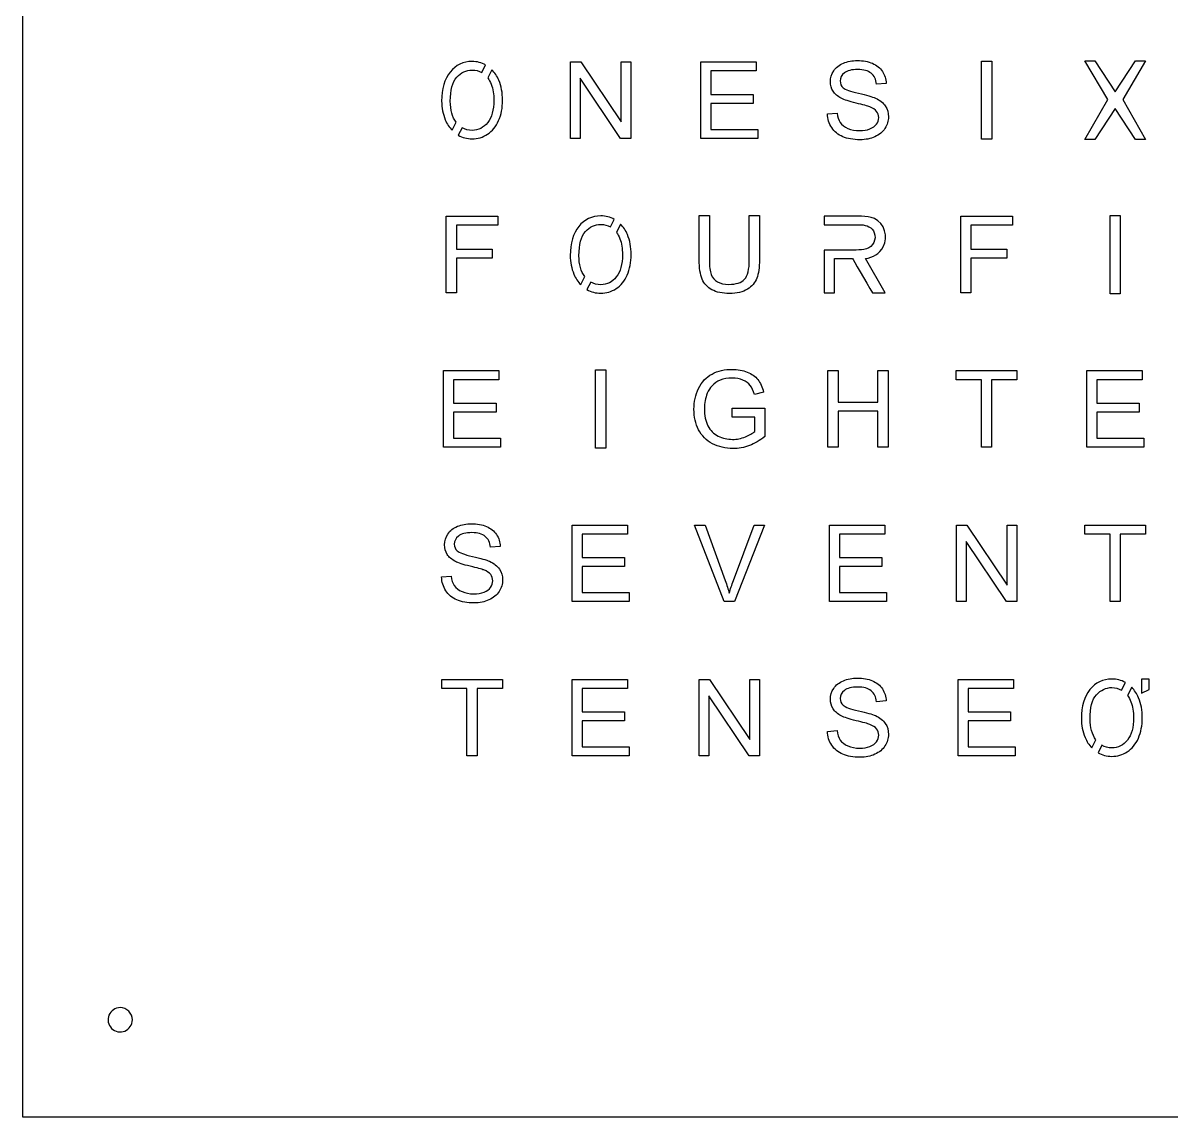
# Model space of a CAD drawing. Extents: x 0 to 2551, y 0 to 2551.
# Drawn here: x 0 to 1339, y 0 to 1276 of the extents above; entities that cross this region are included whole.
import ezdxf

# ---------------------------------------------------------------- set-up
doc = ezdxf.new("R2010")
doc.units = 0
for name, color, linetype in [('background', 7, 'CONTINUOUS'), ('col10', 7, 'CONTINUOUS'), ('dots', 7, 'CONTINUOUS')]:
    doc.layers.add(name, color=color, linetype=linetype)

msp = doc.modelspace()

# ---------------------------------------------------------------- linework, layer by layer
at = {"layer": 'background', "color": 7}
msp.add_lwpolyline([(0, 2551.181102), (2551.182151, 2551.181102), (2551.182151, -0.001049), (0, -0.001049)], close=True, dxfattribs=at)
at = {"layer": 'col10', "color": 7}
for points in [[(523.780214, 1230.660028)], [(546.883824, 1221.041169)], [(638.558986, 1140.950551), (638.558986, 1230.230835), (650.67823, 1230.230835), (697.57166, 1160.134243), (697.57166, 1230.230835), (708.899187, 1230.230835), (708.899187, 1140.950551), (696.779943, 1140.950551), (649.886513, 1211.108031), (649.886513, 1140.950551)], [(790.415875, 1140.951458), (790.415875, 1230.231685), (854.970503, 1230.231685), (854.970503, 1219.695874), (802.230588, 1219.695874), (802.230588, 1192.351521), (851.620972, 1192.351521), (851.620972, 1181.876655), (802.230588, 1181.876655), (802.230588, 1151.487213), (857.041121, 1151.487213), (857.041121, 1140.951458)], [(1117.821997, 1139.955987), (1117.821997, 1231.223186), (1129.636687, 1231.223186), (1129.636687, 1139.955987)], [(1264.907136, 1186.421426), (1238.265923, 1231.281658), (1250.086511, 1231.281658), (1273.72774, 1195.383619), (1297.368969, 1231.281658), (1309.189556, 1231.281658), (1282.548343, 1186.421426), (1309.189556, 1139.883655), (1297.368969, 1139.883655), (1273.72774, 1175.883597), (1250.086511, 1139.883655), (1238.265923, 1139.883655), (1264.907136, 1186.421426), (1238.265923, 1231.281658), (1250.086511, 1231.281658), (1273.72774, 1195.383619), (1297.368969, 1231.281658), (1309.189556, 1231.281658), (1282.548343, 1186.421426), (1309.189556, 1139.883655), (1297.368969, 1139.883655), (1273.72774, 1175.883597), (1250.086511, 1139.883655), (1238.265923, 1139.883655)], [(938.194724, 1169.634728)], [(493.613745, 960.950608), (493.613745, 1050.230835), (553.844409, 1050.230835), (553.844409, 1039.695024), (505.428435, 1039.695024), (505.428435, 1012.046173), (547.328069, 1012.046173), (547.328069, 1001.510362), (505.428435, 1001.510362), (505.428435, 960.950608)], [(673.780365, 1050.659972)], [(1093.615257, 960.950608), (1093.615257, 1050.230835), (1153.845921, 1050.230835), (1153.845921, 1039.695024), (1105.429946, 1039.695024), (1105.429946, 1012.046173), (1147.329581, 1012.046173), (1147.329581, 1001.510362), (1105.429946, 1001.510362), (1105.429946, 960.950608)], [(1267.820674, 959.955987), (1267.820674, 1051.223186), (1279.635364, 1051.223186), (1279.635364, 959.955987)], [(696.883975, 1041.041112)], [(490.416537, 780.950324), (490.416537, 870.230551), (554.971164, 870.230551), (554.971164, 859.69474), (502.231249, 859.69474), (502.231249, 832.350387), (551.621633, 832.350387), (551.621633, 821.875521), (502.231249, 821.875521), (502.231249, 791.486079), (557.041782, 791.486079), (557.041782, 780.950324)], [(667.821713, 779.955987), (667.821713, 871.223186), (679.636403, 871.223186), (679.636403, 779.955987)], [(938.712756, 780.951515), (938.712756, 870.231798), (950.527468, 870.231798), (950.527468, 833.569625), (996.933719, 833.569625), (996.933719, 870.231798), (1008.748437, 870.231798), (1008.748437, 780.951515), (996.933719, 780.951515), (996.933719, 823.033814), (950.527468, 823.033814), (950.527468, 780.951515)], [(1117.762072, 780.949134), (1117.762072, 859.693606), (1088.34709, 859.693606), (1088.34709, 870.229417), (1159.113572, 870.229417), (1159.113572, 859.693606), (1129.576791, 859.693606), (1129.576791, 780.949134)], [(1240.415875, 780.950324), (1240.415875, 870.230551), (1304.970503, 870.230551), (1304.970503, 859.69474), (1252.230588, 859.69474), (1252.230588, 832.350387), (1301.620972, 832.350387), (1301.620972, 821.875521), (1252.230588, 821.875521), (1252.230588, 791.486079), (1307.041121, 791.486079), (1307.041121, 780.950324)], [(640.416631, 600.950324), (640.416631, 690.230551), (704.971259, 690.230551), (704.971259, 679.69474), (652.231344, 679.69474), (652.231344, 652.350387), (701.621728, 652.350387), (701.621728, 641.875521), (652.231344, 641.875521), (652.231344, 611.486079), (707.041877, 611.486079), (707.041877, 600.950324)], [(940.41682, 600.950324), (940.41682, 690.230551), (1004.971448, 690.230551), (1004.971448, 679.69474), (952.231533, 679.69474), (952.231533, 652.350387), (1001.621917, 652.350387), (1001.621917, 641.875521), (952.231533, 641.875521), (952.231533, 611.486079), (1007.042066, 611.486079), (1007.042066, 600.950324)], [(1088.558135, 600.950551), (1088.558135, 690.230835), (1100.67738, 690.230835), (1147.570809, 620.134243), (1147.570809, 690.230835), (1158.898337, 690.230835), (1158.898337, 600.950551), (1146.779093, 600.950551), (1099.885663, 671.108031), (1099.885663, 600.950551)], [(1267.760183, 600.949134), (1267.760183, 679.693606), (1238.345201, 679.693606), (1238.345201, 690.229417), (1309.111682, 690.229417), (1309.111682, 679.693606), (1279.574901, 679.693606), (1279.574901, 600.949134)], [(488.193591, 629.634728)], [(517.760844, 420.949134), (517.760844, 499.693606), (488.345862, 499.693606), (488.345862, 510.229417), (559.112343, 510.229417), (559.112343, 499.693606), (529.575562, 499.693606), (529.575562, 420.949134), (517.760844, 420.949134), (517.760844, 499.693606), (488.345862, 499.693606), (488.345862, 510.229417), (559.112343, 510.229417), (559.112343, 499.693606), (529.575562, 499.693606), (529.575562, 420.949134)], [(640.416631, 420.951458), (640.416631, 510.231685), (704.971259, 510.231685), (704.971259, 499.695874), (652.231344, 499.695874), (652.231344, 472.351521), (701.621728, 472.351521), (701.621728, 461.876655), (652.231344, 461.876655), (652.231344, 431.487213), (707.041877, 431.487213), (707.041877, 420.951458)], [(788.55908, 420.950551), (788.55908, 510.230835), (800.678324, 510.230835), (847.571754, 440.134243), (847.571754, 510.230835), (858.899282, 510.230835), (858.899282, 420.950551), (846.780038, 420.950551), (799.886608, 491.108031), (799.886608, 420.950551)], [(1090.417765, 420.951458), (1090.417765, 510.231685), (1154.972392, 510.231685), (1154.972392, 499.695874), (1102.232477, 499.695874), (1102.232477, 472.351521), (1151.622862, 472.351521), (1151.622862, 461.876655), (1102.232477, 461.876655), (1102.232477, 431.487213), (1157.04301, 431.487213), (1157.04301, 420.951458)], [(1269.765808, 510.659518)], [(1304.265827, 510.659518), (1304.265827, 494.159556), (1313.265855, 498.659556), (1313.265855, 510.659518)], [(1292.869417, 501.040658)], [(938.194526, 449.634274)]]:
    msp.add_lwpolyline(points, close=True, dxfattribs=at)
for points in [[(534.968901, 1217.716753), (539.549178, 1226.618164)], [(546.883824, 1221.041169), (541.962425, 1211.476677)], [(1006.586079, 1205.078854), (995.258551, 1204.226249)], [(938.194724, 1169.634728), (949.339559, 1170.609165)], [(500.367118, 1150.470425), (505.200756, 1159.866369)], [(512.135773, 1153.511887), (507.631181, 1144.761959)], [(684.969052, 1037.716696), (689.549329, 1046.618107)], [(788.619798, 999.409096), (788.619798, 1050.991937), (800.434545, 1050.991937), (800.434545, 999.470041)], [(847.023477, 1050.991937), (858.838224, 1050.991937), (858.838224, 999.409096)], [(847.023477, 999.470041), (847.023477, 1050.991937)], [(962.311209, 1050.218929), (934.387739, 1050.218929), (934.387739, 1050.218079)], [(934.387739, 1050.218079), (934.387739, 1040.336192)], [(696.883975, 1041.041112), (691.962576, 1031.47662)], [(934.387739, 1010.805647), (934.387739, 960.939496), (946.203222, 960.939496), (946.203222, 1000.920161), (967.500255, 1000.920161)], [(990.711043, 960.939666), (1005.573317, 960.939666), (982.500236, 1000.920161)], [(650.367241, 970.470369), (655.200879, 979.866312)], [(662.135896, 973.511773), (657.631304, 964.761902)], [(863.677984, 845.262255), (853.02034, 842.338998)], [(827.198476, 815.969254), (827.198476, 826.444176), (865.017751, 826.504838), (865.017751, 793.374917)], [(853.446671, 799.343206), (853.446671, 815.969027), (827.198476, 815.969254)], [(817.486809, 600.950324), (782.895231, 690.230551), (795.684359, 690.230551), (818.887521, 625.37142)], [(828.388006, 625.37142), (852.504605, 690.230551), (864.562961, 690.230551), (829.605997, 600.950324), (817.486809, 600.950324)], [(556.584945, 665.078854), (545.257417, 664.226249)], [(488.193591, 629.634728), (499.338425, 630.609165)], [(1280.954494, 497.716243), (1285.534772, 506.617654)], [(1292.869417, 501.040658), (1287.948019, 491.476167)], [(1006.585852, 485.0784), (995.258324, 484.225795)], [(938.194526, 449.634274), (949.339332, 450.608712)], [(1246.352712, 430.469915), (1251.18635, 439.865858)], [(1258.121367, 433.511376), (1253.616775, 424.761449)]]:
    msp.add_lwpolyline(points, dxfattribs=at)
for points in [[(956.647616, 1228.70829), (961.560246, 1230.738312), (967.021002, 1231.753323), (973.029883, 1231.753323)], [(973.029883, 1231.753323), (979.647723, 1231.753323), (985.473865, 1230.677424), (990.508309, 1228.525625)], [(498.141524, 1218.359934), (491.520359, 1210.199499), (488.208246, 1198.891417), (488.208246, 1184.432343)], [(523.780214, 1230.660028), (513.308126, 1230.660028), (504.762633, 1226.559997), (498.141524, 1218.359934)], [(505.841896, 1212.299915), (510.875376, 1217.925043), (516.872636, 1220.738202), (523.831408, 1220.738202)], [(539.549178, 1226.618164), (534.762425, 1229.301269), (529.510535, 1230.660028), (523.780214, 1230.660028)], [(523.831408, 1220.738202), (527.880671, 1220.738202), (531.589153, 1219.720054), (534.968901, 1217.716753)], [(554.893909, 1208.795329), (552.878192, 1213.634353), (550.198318, 1217.705584), (546.883824, 1221.041169)], [(941.605155, 1207.149506), (941.605155, 1211.656139), (942.884067, 1215.858274), (945.441893, 1219.755912)], [(945.441893, 1219.755912), (947.999707, 1223.694142), (951.734948, 1226.678268), (956.647616, 1228.70829)], [(973.517046, 1221.339345), (966.371395, 1221.339345), (961.154249, 1220.019836), (957.865606, 1217.380819)], [(989.046709, 1217.015376), (985.555068, 1219.898022), (980.378513, 1221.339345), (973.517046, 1221.339345)], [(990.508309, 1228.525625), (995.583383, 1226.414381), (999.48102, 1223.288145), (1002.201222, 1219.146917)], [(1002.201222, 1219.146917), (1004.921461, 1215.005688), (1006.38308, 1210.316334), (1006.586079, 1205.078854)], [(498.343861, 1184.252287), (498.343861, 1197.364507), (500.842375, 1206.714359), (505.841896, 1212.299915)], [(541.962425, 1211.476677), (543.58611, 1209.33618), (544.947364, 1206.866353), (546.02589, 1204.041685)], [(559.249824, 1185.44142), (559.249824, 1194.156482), (557.799109, 1201.942176), (554.893909, 1208.795329)], [(944.711087, 1196.004699), (942.640466, 1199.333934), (941.605155, 1203.048869), (941.605155, 1207.149506)], [(957.865606, 1217.380819), (954.617594, 1214.782394), (952.993587, 1211.635861), (952.993587, 1207.941222)], [(952.993587, 1207.941222), (952.993587, 1204.733764), (954.15069, 1202.094728), (956.464894, 1200.024113)], [(995.258551, 1204.226249), (994.649556, 1209.869726), (992.578942, 1214.132769), (989.046709, 1217.015376)], [(546.02589, 1204.041685), (548.086564, 1198.773043), (549.116731, 1192.592268), (549.116731, 1185.501402)], [(954.272466, 1187.722205), (950.009424, 1189.955225), (946.822297, 1192.716057), (944.711087, 1196.004699)], [(956.464894, 1200.024113), (958.738507, 1197.953499), (964.666167, 1195.821978), (974.247874, 1193.62955)], [(974.247874, 1193.62955), (983.870173, 1191.477751), (990.467735, 1189.589839), (994.040561, 1187.965814)], [(488.208246, 1184.432343), (488.208246, 1176.78685), (489.629197, 1169.537981), (492.466791, 1162.684857)], [(505.200756, 1159.866369), (500.633915, 1165.885228), (498.343861, 1174.009294), (498.343861, 1184.252287)], [(549.116731, 1185.501402), (549.116731, 1174.290718), (546.717883, 1165.635269), (541.920983, 1159.534715)], [(554.691628, 1161.732983), (557.731814, 1168.704964), (559.249824, 1176.607474), (559.249824, 1185.44142)], [(971.507339, 1182.119357), (963.306066, 1184.108787), (957.561109, 1185.976403), (954.272466, 1187.722205)], [(987.402387, 1177.795389), (985.006961, 1178.729197), (979.708611, 1180.17052), (971.507339, 1182.119357)], [(994.040561, 1187.965814), (999.237411, 1185.570387), (1003.074142, 1182.525354), (1005.550753, 1178.830715)], [(1005.550753, 1178.830715), (1008.027402, 1175.176668), (1009.265726, 1170.954236), (1009.265726, 1166.16342)], [(943.066772, 1153.556957), (939.981143, 1158.307219), (938.357127, 1163.666476), (938.194724, 1169.634728)], [(949.339559, 1170.609165), (949.867332, 1166.143087), (951.085342, 1162.468743), (952.993587, 1159.586135)], [(995.441272, 1172.497039), (993.817247, 1174.608283), (991.137619, 1176.3744), (987.402387, 1177.795389)], [(995.319496, 1157.51554), (997.024706, 1159.870337), (997.87731, 1162.428151), (997.87731, 1165.188983)], [(997.87731, 1165.188983), (997.87731, 1167.990406), (997.065298, 1170.426425), (995.441272, 1172.497039)], [(1009.265726, 1166.16342), (1009.265726, 1161.413159), (1007.905606, 1156.926803), (1005.185367, 1152.704353)], [(492.466791, 1162.684857), (494.445883, 1157.904737), (497.089474, 1153.843654), (500.367118, 1150.470425)], [(523.680265, 1150.384706), (519.411175, 1150.384706), (515.564504, 1151.431483), (512.135773, 1153.511887)], [(541.920983, 1159.534715), (537.157757, 1153.434161), (531.078321, 1150.384706), (523.680265, 1150.384706)], [(541.769896, 1145.868208), (547.34366, 1149.473083), (551.651357, 1154.760888), (554.691628, 1161.732983)], [(955.916787, 1142.960258), (950.476346, 1145.315093), (946.193008, 1148.847326), (943.066772, 1153.556957)], [(952.993587, 1159.586135), (954.942387, 1156.74412), (957.946809, 1154.429896), (962.006854, 1152.643465)], [(962.006854, 1152.643465), (966.066898, 1150.897663), (970.634438, 1150.024762), (975.709474, 1150.024762)], [(975.709474, 1150.024762), (980.216145, 1150.024762), (984.194986, 1150.694665), (987.645997, 1152.034469)], [(987.645997, 1152.034469), (991.097046, 1153.374274), (993.654879, 1155.201298), (995.319496, 1157.51554)], [(1005.185367, 1152.704353), (1002.465128, 1148.522532), (998.547194, 1145.254205), (993.431565, 1142.89937)], [(507.631181, 1144.761959), (512.470885, 1141.945115), (517.832391, 1140.520025), (523.729077, 1140.520025)], [(523.729077, 1140.520025), (530.181269, 1140.520025), (536.195906, 1142.302961), (541.769896, 1145.868208)], [(976.257581, 1139.428063), (968.178123, 1139.428063), (961.397858, 1140.605461), (955.916787, 1142.960258)], [(993.431565, 1142.89937), (988.356529, 1140.585165), (982.631868, 1139.428063), (976.257581, 1139.428063)], [(673.780365, 1050.659972), (663.308306, 1050.659972), (654.762756, 1046.55994), (648.141647, 1038.359877)], [(689.549329, 1046.618107), (684.762576, 1049.301213), (679.510715, 1050.659972), (673.780365, 1050.659972)], [(992.889865, 1047.469975), (983.151751, 1051.241726), (972.53022, 1049.982633), (962.311209, 1050.218929)], [(1003.115906, 1014.674485), (1009.041619, 1025.886302), (1004.879735, 1042.176047), (992.889865, 1047.469975)], [(648.141647, 1038.359877), (641.520482, 1030.199443), (638.208369, 1018.891332), (638.208369, 1004.432258)], [(648.343984, 1004.252202), (648.343984, 1017.364422), (650.842498, 1026.714274), (655.842019, 1032.299858)], [(655.842019, 1032.299858), (660.875499, 1037.924986), (666.872816, 1040.738145), (673.831559, 1040.738145)], [(673.831559, 1040.738145), (677.88085, 1040.738145), (681.589304, 1039.719997), (684.969052, 1037.716696)], [(691.962576, 1031.47662), (693.586261, 1029.33618), (694.947515, 1026.866268), (696.026041, 1024.0416)], [(704.89406, 1028.795216), (702.878343, 1033.634239), (700.198469, 1037.705471), (696.883975, 1041.041112)], [(934.387739, 1040.336192), (948.730762, 1040.285169), (963.076734, 1040.481326), (977.431436, 1040.25172)], [(977.431436, 1040.25172), (983.642258, 1040.044224), (990.466356, 1037.226643), (992.69898, 1030.969106)], [(992.69898, 1030.969106), (995.603698, 1023.645345), (991.43263, 1014.34595), (983.68098, 1012.261465)], [(696.026041, 1024.0416), (698.086715, 1018.772957), (699.116882, 1012.592239), (699.116882, 1005.501317)], [(709.250003, 1005.441279), (709.250003, 1014.15634), (707.799288, 1021.942035), (704.89406, 1028.795216)], [(638.208369, 1004.432258), (638.208369, 996.786765), (639.62932, 989.537953), (642.466913, 982.6848)], [(655.200879, 979.866312), (650.634038, 985.885172), (648.343984, 994.009209), (648.343984, 1004.252202)], [(699.116882, 1005.501317), (699.116882, 994.290633), (696.718035, 985.635269), (691.921134, 979.534658)], [(704.69178, 981.732869), (707.731994, 988.70485), (709.250003, 996.607389), (709.250003, 1005.441279)], [(959.459216, 1010.816986), (951.104778, 1010.811317), (942.754082, 1010.799978), (934.387739, 1010.805647)], [(983.68098, 1012.261465), (975.798737, 1010.054069), (967.538693, 1011.042397), (959.459216, 1010.816986)], [(982.500236, 1000.920161), (991.298608, 1001.96983), (998.871817, 1006.356671), (1003.115906, 1014.674485)], [(792.030274, 976.997707), (789.756605, 982.478721), (788.619798, 989.949203), (788.619798, 999.409096)], [(800.434545, 999.470041), (800.434545, 991.715357), (801.14502, 985.990677), (802.566028, 982.296057)], [(841.481518, 976.754098), (845.176139, 980.692328), (847.023477, 988.26429), (847.023477, 999.470041)], [(858.838224, 999.409096), (858.838224, 990.436422), (857.823194, 983.311087), (855.793191, 978.033033)], [(967.500255, 1000.920161), (967.500255, 1000.931499), (983.269106, 972.571465), (990.711043, 960.939666)], [(642.466913, 982.6848), (644.446006, 977.90468), (647.089597, 973.843597), (650.367241, 970.470369)], [(691.921134, 979.534658), (687.157909, 973.434161), (681.078501, 970.384592), (673.680416, 970.384592)], [(691.770047, 965.868151), (697.343811, 969.47297), (701.651509, 974.760831), (704.69178, 981.732869)], [(802.566028, 982.296057), (804.027628, 978.642028), (806.504258, 975.820309), (809.995918, 973.830898)], [(855.793191, 978.033033), (853.763187, 972.75498), (850.088806, 968.451307), (844.770161, 965.122072)], [(657.631304, 964.761902), (662.471008, 961.945002), (667.83257, 960.519969), (673.729228, 960.519969)], [(673.680416, 970.384592), (669.411354, 970.384592), (665.564683, 971.43137), (662.135896, 973.511773)], [(673.729228, 960.519969), (680.181449, 960.519969), (686.196057, 962.302904), (691.770047, 965.868151)], [(803.418633, 964.513077), (798.099987, 967.395742), (794.303887, 971.557285), (792.030274, 976.997707)], [(823.942148, 960.189165), (815.578469, 960.189165), (808.737279, 961.630469), (803.418633, 964.513077)], [(809.995918, 973.830898), (813.52817, 971.841487), (817.831786, 970.846753), (822.906822, 970.846753)], [(822.906822, 970.846753), (831.595294, 970.846753), (837.786898, 972.815868), (841.481518, 976.754098)], [(844.770161, 965.122072), (839.492107, 961.833487), (832.549436, 960.189165), (823.942148, 960.189165)], [(803.569096, 866.272932), (810.389934, 869.92698), (818.246098, 871.754003), (827.137587, 871.754003)], [(827.137587, 871.754003), (833.593058, 871.754003), (839.419219, 870.698381), (844.616069, 868.587137)], [(787.856712, 849.464391), (791.510759, 857.016038), (796.74822, 862.618885), (803.569096, 866.272932)], [(813.191357, 859.147597), (809.253128, 857.523572), (806.066003, 855.371735), (803.629984, 852.692088)], [(827.198476, 861.644466), (821.798627, 861.644466), (817.129587, 860.812176), (813.191357, 859.147597)], [(839.500441, 859.269373), (835.805802, 860.852769), (831.705146, 861.644466), (827.198476, 861.644466)], [(848.026488, 853.057531), (846.037096, 855.655956), (843.19508, 857.72657), (839.500441, 859.269373)], [(844.616069, 868.587137), (849.853512, 866.516523), (853.954148, 863.6136), (856.917978, 859.878369)], [(856.917978, 859.878369), (859.881808, 856.143137), (862.135143, 851.271099), (863.677984, 845.262255)], [(782.436586, 825.165014), (782.436586, 833.853506), (784.243294, 841.953298), (787.856712, 849.464391)], [(798.027137, 843.861543), (795.753487, 838.33988), (794.616661, 832.351313), (794.616661, 825.895843)], [(803.629984, 852.692088), (801.234557, 850.012479), (799.366942, 847.068964), (798.027137, 843.861543)], [(853.02034, 842.338998), (851.680535, 846.886261), (850.015918, 850.459106), (848.026488, 853.057531)], [(787.9176, 801.352913), (784.263591, 808.457972), (782.436586, 816.395339), (782.436586, 825.165014)], [(794.616661, 825.895843), (794.616661, 817.938161), (795.976781, 811.279691), (798.69702, 805.920435)], [(798.69702, 805.920435), (801.457852, 800.561178), (805.456989, 796.582337), (810.694431, 793.983912)], [(804.117203, 785.031534), (796.971515, 788.807395), (791.571647, 794.247855), (787.9176, 801.352913)], [(810.694431, 793.983912), (815.931874, 791.385487), (821.494129, 790.086274), (827.381197, 790.086274)], [(827.381197, 790.086274), (832.496863, 790.086274), (837.490715, 791.060693), (842.362753, 793.009531)], [(842.362753, 793.009531), (847.234791, 794.998961), (850.92943, 797.110186), (853.446671, 799.343206)], [(865.017751, 793.374917), (859.211906, 788.746469), (853.223357, 785.254847), (847.052107, 782.90005)], [(828.051137, 779.428687), (819.281424, 779.428687), (811.303446, 781.296302), (804.117203, 785.031534)], [(847.052107, 782.90005), (840.880857, 780.585808), (834.5472, 779.428687), (828.051137, 779.428687)], [(495.440759, 679.755912), (497.998573, 683.694142), (501.733814, 686.678268), (506.646482, 688.70829)], [(506.646482, 688.70829), (511.559112, 690.738312), (517.019868, 691.753323), (523.02875, 691.753323)], [(523.02875, 691.753323), (529.646589, 691.753323), (535.472731, 690.677424), (540.507175, 688.525625)], [(540.507175, 688.525625), (545.582249, 686.414381), (549.479887, 683.288145), (552.200088, 679.146917)], [(491.604021, 667.149506), (491.604021, 671.656139), (492.882934, 675.858274), (495.440759, 679.755912)], [(507.864472, 677.380819), (504.61646, 674.782394), (502.992454, 671.635861), (502.992454, 667.941222)], [(523.515912, 681.339345), (516.370261, 681.339345), (511.153115, 680.019836), (507.864472, 677.380819)], [(539.045575, 677.015376), (535.553934, 679.898022), (530.37738, 681.339345), (523.515912, 681.339345)], [(545.257417, 664.226249), (544.648422, 669.869726), (542.577808, 674.132769), (539.045575, 677.015376)], [(552.200088, 679.146917), (554.920328, 675.005688), (556.381946, 670.316334), (556.584945, 665.078854)], [(494.709953, 656.004699), (492.639332, 659.333934), (491.604021, 663.048869), (491.604021, 667.149506)], [(504.271332, 647.722205), (500.00829, 649.955225), (496.821163, 652.716057), (494.709953, 656.004699)], [(502.992454, 667.941222), (502.992454, 664.733764), (504.149556, 662.094728), (506.463761, 660.024113)], [(506.463761, 660.024113), (508.737373, 657.953499), (514.665033, 655.821978), (524.24674, 653.62955)], [(521.506205, 642.119357), (513.304932, 644.108787), (507.559975, 645.976403), (504.271332, 647.722205)], [(524.24674, 653.62955), (533.869039, 651.477751), (540.466602, 649.589839), (544.039427, 647.965814)], [(544.039427, 647.965814), (549.236277, 645.570387), (553.073008, 642.525354), (555.549619, 638.830715)], [(493.065638, 613.556957), (489.980009, 618.307219), (488.355993, 623.666476), (488.193591, 629.634728)], [(499.338425, 630.609165), (499.866198, 626.143087), (501.084208, 622.468743), (502.992454, 619.586135)], [(537.401254, 637.795389), (535.005827, 638.729197), (529.707477, 640.17052), (521.506205, 642.119357)], [(545.440139, 632.497039), (543.816113, 634.608283), (541.136485, 636.3744), (537.401254, 637.795389)], [(547.876176, 625.188983), (547.876176, 627.990406), (547.064164, 630.426425), (545.440139, 632.497039)], [(555.549619, 638.830715), (558.026268, 635.176668), (559.264592, 630.954236), (559.264592, 626.16342)], [(502.992454, 619.586135), (504.941254, 616.74412), (507.945676, 614.429896), (512.00572, 612.643465)], [(537.644863, 612.034469), (541.095912, 613.374274), (543.653745, 615.201298), (545.318362, 617.51554)], [(545.318362, 617.51554), (547.023572, 619.870337), (547.876176, 622.428151), (547.876176, 625.188983)], [(559.264592, 626.16342), (559.264592, 621.413159), (557.904472, 616.926803), (555.184233, 612.704353)], [(818.887521, 625.37142), (820.755137, 620.17457), (822.318236, 615.302532), (823.576819, 610.755307)], [(823.576819, 610.755307), (824.957254, 615.627345), (826.560983, 620.499383), (828.388006, 625.37142)], [(505.915654, 602.960258), (500.475213, 605.315093), (496.191874, 608.847326), (493.065638, 613.556957)], [(526.256447, 599.428063), (518.176989, 599.428063), (511.396724, 600.605461), (505.915654, 602.960258)], [(512.00572, 612.643465), (516.065764, 610.897663), (520.633304, 610.024762), (525.70834, 610.024762)], [(525.70834, 610.024762), (530.215011, 610.024762), (534.193852, 610.694665), (537.644863, 612.034469)], [(543.430431, 602.89937), (538.355395, 600.585165), (532.630734, 599.428063), (526.256447, 599.428063)], [(555.184233, 612.704353), (552.463994, 608.522532), (548.54606, 605.254205), (543.430431, 602.89937)], [(956.647389, 508.707836), (961.560019, 510.737858), (967.020775, 511.752869), (973.029657, 511.752869)], [(973.029657, 511.752869), (979.647496, 511.752869), (985.473638, 510.67697), (990.508082, 508.525172)], [(1269.765808, 510.659518), (1259.29372, 510.659518), (1250.748227, 506.559487), (1244.127118, 498.359424)], [(1285.534772, 506.617654), (1280.748019, 509.300759), (1275.496157, 510.659518), (1269.765808, 510.659518)], [(941.604945, 487.149052), (941.604945, 491.655685), (942.883861, 495.85782), (945.441694, 499.755458)], [(945.441694, 499.755458), (947.99949, 503.693688), (951.734721, 506.677814), (956.647389, 508.707836)], [(957.86538, 497.380365), (954.617367, 494.78194), (952.993361, 491.635408), (952.993361, 487.940769)], [(973.516819, 501.338891), (966.371169, 501.338891), (961.154022, 500.019383), (957.86538, 497.380365)], [(989.046482, 497.014923), (985.554841, 499.897569), (980.378287, 501.338891), (973.516819, 501.338891)], [(995.258324, 484.225795), (994.649329, 489.869272), (992.578715, 494.132315), (989.046482, 497.014923)], [(990.508082, 508.525172), (995.583156, 506.413928), (999.480794, 503.287691), (1002.200995, 499.146463)], [(1002.200995, 499.146463), (1004.921235, 495.005235), (1006.382854, 490.31588), (1006.585852, 485.0784)], [(1244.127118, 498.359424), (1237.505924, 490.198989), (1234.193811, 478.890907), (1234.193811, 464.431833)], [(1251.82749, 492.299405), (1256.86097, 497.924532), (1262.85823, 500.737691), (1269.817002, 500.737691)], [(1269.817002, 500.737691), (1273.866293, 500.737691), (1277.574746, 499.719543), (1280.954494, 497.716243)], [(1300.879502, 488.794819), (1298.863786, 493.633843), (1296.183912, 497.705074), (1292.869417, 501.040658)], [(944.710866, 476.004246), (942.640252, 479.33348), (941.604945, 483.048416), (941.604945, 487.149052)], [(952.993361, 487.940769), (952.993361, 484.73331), (954.150463, 482.094274), (956.464668, 480.02366)], [(1244.329455, 464.251776), (1244.329455, 477.363997), (1246.827969, 486.713849), (1251.82749, 492.299405)], [(1287.948019, 491.476167), (1289.571704, 489.335726), (1290.932957, 486.865843), (1292.011483, 484.041175)], [(1292.011483, 484.041175), (1294.072157, 478.772532), (1295.102324, 472.591814), (1295.102324, 465.500891)], [(1305.235446, 465.44091), (1305.235446, 474.155972), (1303.784731, 481.941666), (1300.879502, 488.794819)], [(954.272239, 467.721751), (950.009197, 469.954772), (946.822072, 472.715603), (944.710866, 476.004246)], [(956.464668, 480.02366), (958.73828, 477.953046), (964.66594, 475.821524), (974.247647, 473.629096)], [(974.247647, 473.629096), (983.869946, 471.477298), (990.467509, 469.589386), (994.040334, 467.965361)], [(971.507112, 462.118904), (963.305839, 464.108334), (957.560882, 465.97595), (954.272239, 467.721751)], [(987.402161, 457.794935), (985.006734, 458.728743), (979.708384, 460.170066), (971.507112, 462.118904)], [(995.441046, 452.496586), (993.81702, 454.60783), (991.137392, 456.373946), (987.402161, 457.794935)], [(994.040334, 467.965361), (999.237184, 465.569934), (1003.073915, 462.524901), (1005.550526, 458.830261)], [(1005.550526, 458.830261), (1008.027175, 455.176214), (1009.265499, 450.953783), (1009.265499, 446.162967)], [(1234.193811, 464.431833), (1234.193811, 456.786312), (1235.614762, 449.537499), (1238.452356, 442.684346)], [(1251.18635, 439.865858), (1246.619509, 445.884718), (1244.329455, 454.008756), (1244.329455, 464.251776)], [(1295.102324, 465.500891), (1295.102324, 454.29018), (1292.703477, 445.634816), (1287.906576, 439.534205)], [(1300.677222, 441.732472), (1303.717436, 448.704454), (1305.235446, 456.606935), (1305.235446, 465.44091)], [(943.066545, 433.556504), (939.980939, 438.306765), (938.356932, 443.666022), (938.194526, 449.634274)], [(949.339332, 450.608712), (949.867106, 446.142633), (951.085115, 442.46829), (952.993361, 439.585682)], [(995.319269, 437.515087), (997.024479, 439.869883), (997.877083, 442.427698), (997.877083, 445.188529)], [(997.877083, 445.188529), (997.877083, 447.989953), (997.065071, 450.425972), (995.441046, 452.496586)], [(1009.265499, 446.162967), (1009.265499, 441.412706), (1007.90538, 436.92635), (1005.18514, 432.703899)], [(1238.452356, 442.684346), (1240.431477, 437.904227), (1243.075068, 433.843143), (1246.352712, 430.469915)], [(955.916561, 422.959805), (950.47612, 425.314639), (946.192781, 428.846872), (943.066545, 433.556504)], [(952.993361, 439.585682), (954.942161, 436.743666), (957.946583, 434.429443), (962.006627, 432.643011)], [(962.006627, 432.643011), (966.066671, 430.897209), (970.634211, 430.024309), (975.709247, 430.024309)], [(975.709247, 430.024309), (980.215918, 430.024309), (984.194759, 430.694211), (987.64577, 432.034016)], [(987.64577, 432.034016), (991.096819, 433.37382), (993.654652, 435.200844), (995.319269, 437.515087)], [(1005.18514, 432.703899), (1002.464901, 428.522079), (998.546967, 425.253751), (993.431339, 422.898917)], [(1269.665858, 430.384195), (1265.396769, 430.384195), (1261.550098, 431.430973), (1258.121367, 433.511376)], [(1287.906576, 439.534205), (1283.143351, 433.433707), (1277.063943, 430.384195), (1269.665858, 430.384195)], [(1287.75549, 425.867698), (1293.329254, 429.472573), (1297.636951, 434.760378), (1300.677222, 441.732472)], [(976.257354, 419.427609), (968.177896, 419.427609), (961.397631, 420.605008), (955.916561, 422.959805)], [(993.431339, 422.898917), (988.356302, 420.584712), (982.631641, 419.427609), (976.257354, 419.427609)], [(1253.616775, 424.761449), (1258.456479, 421.944605), (1263.817984, 420.519515), (1269.714671, 420.519515)], [(1269.714671, 420.519515), (1276.166891, 420.519515), (1282.181499, 422.30245), (1287.75549, 425.867698)]]:
    msp.add_open_spline(points, degree=3, dxfattribs=at)
at = {"layer": 'dots', "color": 7}
msp.add_lwpolyline([(113.385875, 127.559027)], close=True, dxfattribs=at)
for points in [[(113.385875, 127.559027), (107.653339, 127.559027), (102.485266, 124.105831), (100.291519, 118.809658)], [(123.407861, 123.407784), (120.749865, 126.06578), (117.144849, 127.559027), (113.385875, 127.559027)], [(127.559103, 113.385798), (127.559103, 117.144772), (126.065857, 120.749788), (123.407861, 123.407784)], [(100.291519, 118.809658), (98.097773, 113.513486), (99.310374, 107.417327), (103.363889, 103.363813)], [(118.809735, 100.291443), (124.105907, 102.485189), (127.559103, 107.653263), (127.559103, 113.385798)], [(103.363889, 103.363813), (107.417404, 99.310298), (113.513562, 98.097696), (118.809735, 100.291443)]]:
    msp.add_open_spline(points, degree=3, dxfattribs=at)

doc.saveas('drawing.dxf')
